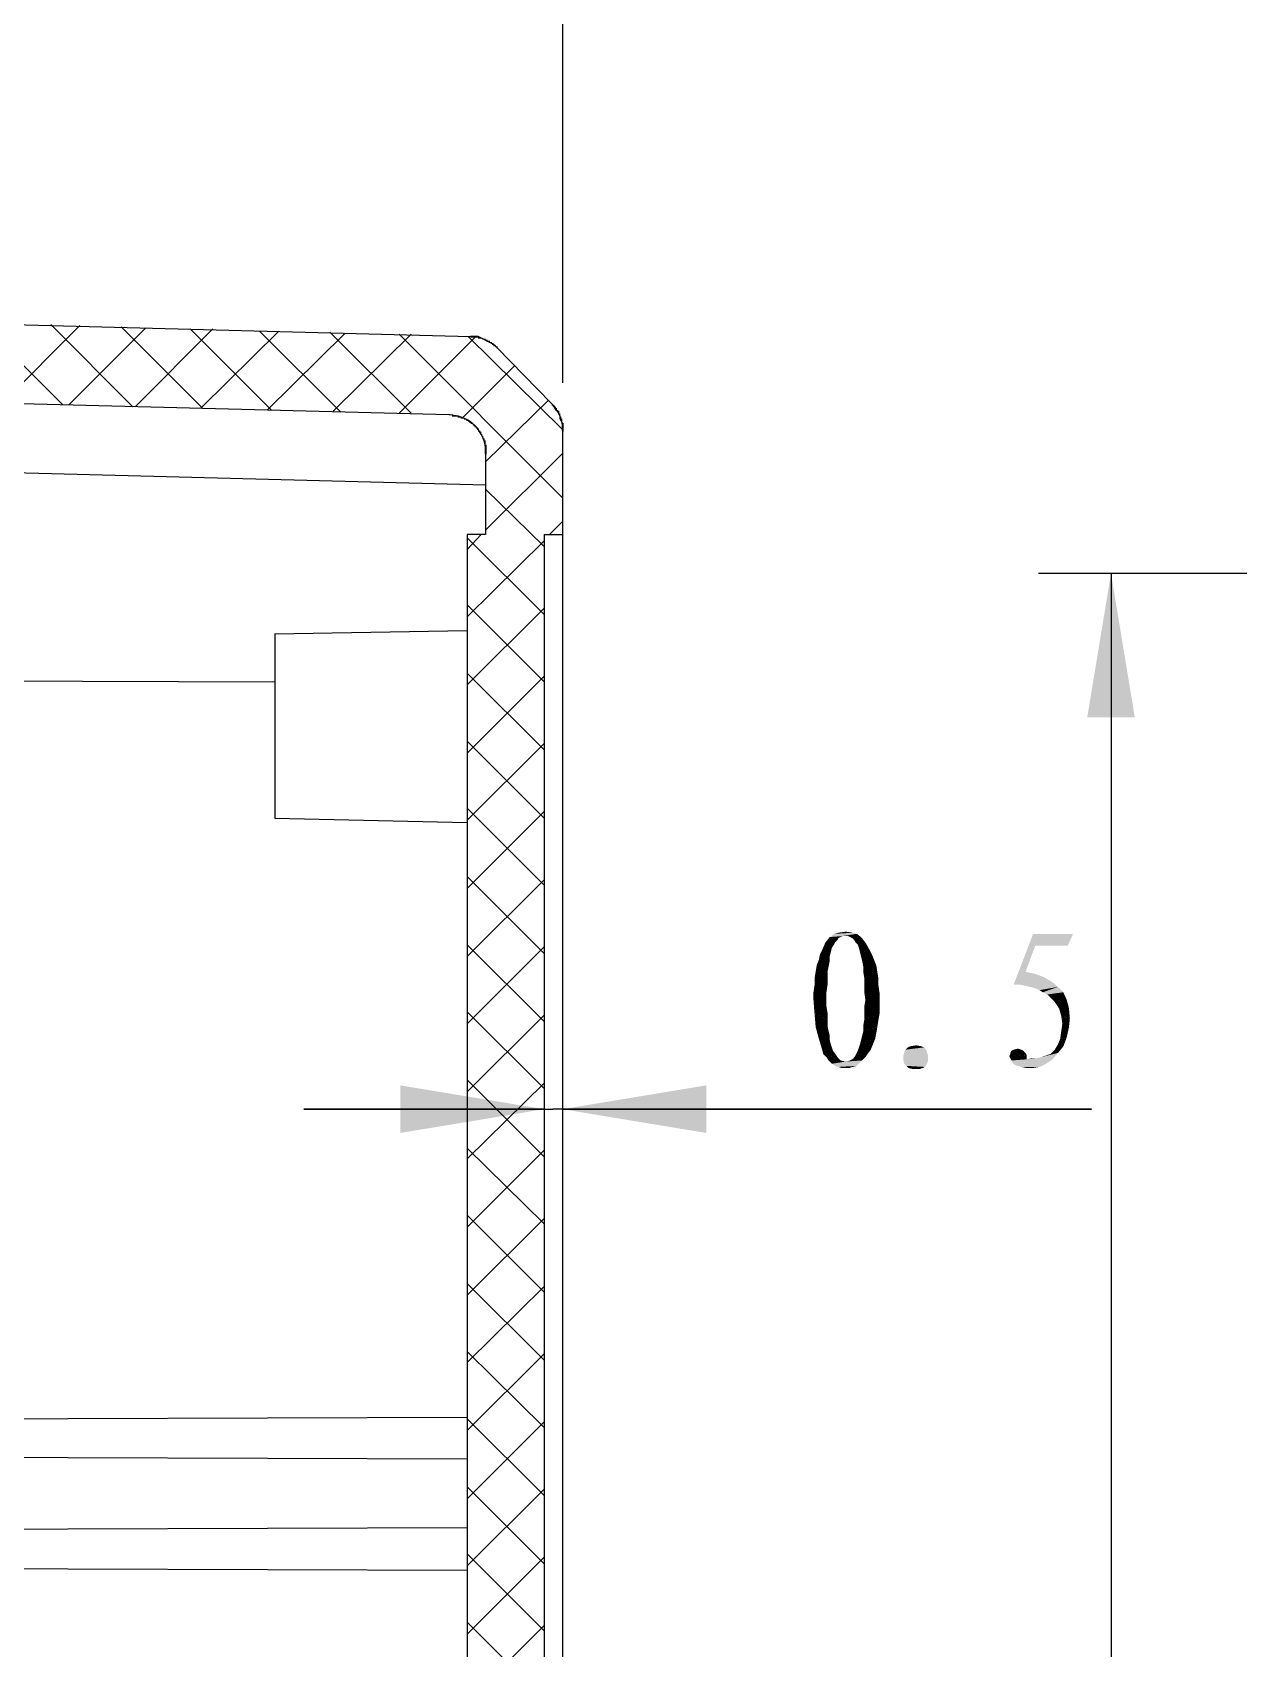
# Model space of a CAD drawing. Header units: millimetres. Extents: x 25 to 550, y -188 to 205.
# Drawn here: x 388.5 to 419.96, y 96.29 to 138.43 of the extents above; entities that cross this region are included whole.
import ezdxf

# ---------------------------------------------------------------- set-up
doc = ezdxf.new("R2010")
doc.units = ezdxf.units.MM
doc.layers.add('PDF_图层 1', color=7, linetype='Continuous', true_color=0x231f20)

msp = doc.modelspace()

# ---------------------------------------------------------------- linework, layer by layer
at = {"layer": 'PDF_图层 1', "color": 7, "lineweight": -3}
for points in [[(402.322, 155.866), (402.322, 129.286)], [(402.322, 143.959), (402.322, 129.286)], [(368.745, 131.318), (399.924, 130.5)], [(368.745, 131.318), (399.924, 130.5)], [(387.17, 130.838), (389.286, 128.722)], [(389.738, 130.782), (387.734, 128.779)], [(388.976, 130.81), (391.12, 128.666)], [(391.459, 130.725), (389.455, 128.722)], [(390.81, 130.754), (392.926, 128.637)], [(393.208, 130.697), (391.177, 128.666)], [(392.616, 130.697), (394.732, 128.581)], [(394.929, 130.641), (392.898, 128.637)], [(394.421, 130.641), (396.538, 128.525)], [(396.651, 130.584), (394.619, 128.581)], [(396.255, 130.612), (398.372, 128.496)], [(398.372, 130.556), (396.34, 128.553)], [(398.061, 130.556), (402.322, 126.296)], [(400.065, 130.5), (398.061, 128.496)], [(399.867, 130.5), (402.322, 128.073)], [(400.601, 130.218), (400.573, 130.246), (400.516, 130.302), (400.121, 130.5), (399.924, 130.5)], [(400.601, 130.218), (402.04, 128.75)], [(400.601, 130.218), (402.04, 128.75)], [(401.081, 129.738), (399.726, 128.383)], [(366.233, 129.315), (399.359, 128.468)], [(366.233, 129.315), (399.359, 128.468)], [(401.955, 128.835), (400.318, 127.227)], [(402.322, 128.045), (402.322, 128.242), (402.266, 128.355), (402.266, 128.412), (402.209, 128.524), (402.153, 128.581), (402.096, 128.694), (402.04, 128.75)], [(399.472, 128.44), (399.359, 128.468)], [(402.322, 128.045), (402.322, 125.336)], [(402.322, 128.045), (402.322, -7.365)], [(373.344, 127.339), (400.319, 126.634)], [(400.319, 127.452), (400.319, 127.593)], [(400.319, 127.452), (400.319, 125.336)], [(402.322, 127.452), (400.319, 125.449)], [(400.319, 127.452), (400.319, 125.336)], [(400.319, 126.521), (401.842, 125.026)], [(402.322, 125.675), (401.984, 125.336)], [(399.838, 125.251), (401.842, 123.248)], [(399.839, 125.336), (399.839, 63.938)], [(400.319, 125.336), (399.839, 125.336)], [(400.206, 125.336), (399.839, 124.941)], [(399.839, 125.336), (399.839, 63.938)], [(400.319, 125.336), (399.839, 125.336)], [(401.842, 125.167), (399.839, 123.192)], [(401.842, 125.336), (402.322, 125.336)], [(401.842, 125.336), (401.842, -4.656), (402.322, -4.656)], [(401.842, 125.336), (401.842, -4.656)], [(401.842, 125.336), (402.322, 125.336)], [(434.573, 124.32), (414.737, 124.32)], [(416.628, 124.32), (416.628, 60.354), (416.628, -3.641)], [(401.842, 124.066), (401.842, 108.491)], [(401.842, 124.066), (401.842, 74.716)], [(399.838, 123.502), (401.842, 121.499)], [(401.842, 123.417), (399.839, 121.414)], [(399.839, 122.825), (394.816, 122.74)], [(394.817, 122.74), (394.817, 117.943)], [(402.322, 122.091), (402.322, 108.491)], [(369.76, 121.583), (394.816, 121.499)], [(399.838, 121.724), (401.842, 119.721)], [(401.842, 121.64), (399.839, 119.637)], [(399.838, 119.947), (401.842, 117.943)], [(401.842, 119.89), (399.839, 117.887)], [(399.838, 118.197), (401.842, 116.194)], [(401.842, 118.113), (399.839, 116.109)], [(394.817, 117.943), (399.839, 117.831)], [(399.838, 116.42), (401.842, 114.416)], [(401.842, 116.335), (399.839, 114.332)], [(399.838, 114.642), (401.842, 112.639)], [(401.842, 114.586), (399.839, 112.582)], [(399.838, 112.893), (401.842, 110.889)], [(401.842, 112.808), (399.839, 110.805)], [(399.838, 111.115), (401.842, 109.112)], [(401.842, 111.031), (399.839, 109.055)], [(401.842, 110.353), (395.578, 110.353), (402.068, 110.353)], [(402.322, 110.353), (416.12, 110.353), (402.068, 110.353)], [(399.838, 109.338), (401.842, 107.362)], [(401.842, 109.281), (399.839, 107.278)], [(399.838, 107.588), (401.842, 105.585)], [(401.842, 107.504), (399.839, 105.5)], [(399.838, 105.81), (401.842, 103.807)], [(401.842, 105.726), (399.839, 103.751)], [(399.838, 104.033), (401.842, 102.058)], [(401.842, 103.976), (399.839, 101.973)], [(399.839, 102.312), (373.795, 102.227)], [(399.838, 102.283), (401.842, 100.28)], [(401.842, 102.199), (399.839, 100.195)], [(373.795, 101.324), (399.839, 101.239)], [(399.838, 100.506), (401.842, 98.502)], [(401.842, 100.449), (399.839, 98.446)], [(399.839, 99.434), (373.795, 99.349)], [(399.838, 98.756), (401.842, 96.753)], [(401.842, 98.672), (399.839, 96.668)], [(373.795, 98.418), (399.839, 98.333)], [(399.838, 96.979), (401.842, 94.975)], [(401.842, 96.894), (399.839, 94.891)]]:
    msp.add_lwpolyline(points, dxfattribs=at)
msp.add_open_spline([(400.319, 127.593), (400.279, 128.022), (399.904, 128.405), (399.472, 128.44)], degree=3, dxfattribs=at)
at = {"layer": 'PDF_图层 1', "color": 7, "lineweight": -3, "transparency": 33554559}
for points in [[(399.924, 130.5), (399.924, 130.471), (399.951, 130.5), (399.951, 130.471)], [(399.924, 130.5), (399.924, 130.471), (399.951, 130.5), (399.951, 130.471)], [(399.924, 130.5), (399.924, 130.471), (399.98, 130.5), (399.98, 130.471)], [(399.952, 130.5), (399.952, 130.471), (399.98, 130.5), (399.98, 130.471)], [(399.952, 130.5), (399.952, 130.471), (399.98, 130.5), (399.98, 130.471)], [(399.952, 130.5), (399.952, 130.471), (399.98, 130.5), (399.98, 130.471)], [(399.952, 130.5), (399.952, 130.471), (400.009, 130.5), (400.009, 130.471)], [(399.98, 130.5), (399.98, 130.471), (400.008, 130.5), (400.008, 130.471)], [(399.98, 130.5), (399.98, 130.471), (400.008, 130.5), (400.008, 130.471)], [(399.98, 130.5), (399.98, 130.471), (400.008, 130.5), (400.008, 130.471)], [(399.98, 130.5), (399.98, 130.471), (400.036, 130.5), (400.036, 130.471)], [(400.008, 130.5), (400.008, 130.471), (400.036, 130.5), (400.036, 130.471)], [(400.008, 130.5), (400.008, 130.471), (400.036, 130.5), (400.036, 130.471)], [(400.008, 130.5), (400.008, 130.471), (400.065, 130.5), (400.065, 130.471)], [(400.036, 130.5), (400.036, 130.471), (400.065, 130.5), (400.065, 130.471)], [(400.036, 130.5), (400.036, 130.471), (400.065, 130.5), (400.065, 130.471)], [(400.036, 130.5), (400.036, 130.471), (400.065, 130.5), (400.065, 130.471)], [(400.036, 130.5), (400.036, 130.471), (400.093, 130.5), (400.093, 130.471)], [(400.065, 130.5), (400.065, 130.471), (400.093, 130.5), (400.093, 130.471)], [(400.065, 130.5), (400.065, 130.471), (400.093, 130.5), (400.093, 130.471)], [(400.065, 130.5), (400.065, 130.471), (400.093, 130.5), (400.093, 130.471)], [(400.065, 130.5), (400.065, 130.471), (400.121, 130.5), (400.121, 130.471)], [(400.093, 130.5), (400.093, 130.471), (400.121, 130.5), (400.121, 130.471)], [(400.093, 130.5), (400.093, 130.471), (400.121, 130.5), (400.121, 130.471)], [(400.093, 130.5), (400.093, 130.471), (400.121, 130.5), (400.121, 130.471)], [(400.093, 130.5), (400.093, 130.471), (400.149, 130.5), (400.149, 130.471)], [(400.121, 130.5), (400.121, 130.443), (400.149, 130.5), (400.149, 130.443)], [(400.121, 130.471), (400.121, 130.444), (400.178, 130.471), (400.178, 130.444)], [(400.149, 130.471), (400.149, 130.444), (400.178, 130.471), (400.178, 130.444)], [(400.149, 130.471), (400.149, 130.444), (400.178, 130.471), (400.178, 130.444)], [(400.149, 130.471), (400.149, 130.444), (400.178, 130.471), (400.178, 130.444)], [(400.149, 130.471), (400.149, 130.444), (400.206, 130.471), (400.206, 130.444)], [(400.178, 130.471), (400.178, 130.444), (400.205, 130.471), (400.205, 130.444)], [(400.178, 130.471), (400.178, 130.444), (400.205, 130.471), (400.205, 130.444)], [(400.178, 130.471), (400.178, 130.444), (400.205, 130.471), (400.205, 130.444)], [(400.178, 130.471), (400.178, 130.444), (400.234, 130.471), (400.234, 130.444)], [(400.206, 130.471), (400.206, 130.444), (400.234, 130.471), (400.234, 130.444)], [(400.206, 130.471), (400.206, 130.444), (400.234, 130.471), (400.234, 130.444)], [(400.206, 130.471), (400.206, 130.444), (400.234, 130.471), (400.234, 130.444)], [(400.206, 130.471), (400.206, 130.444), (400.234, 130.471), (400.234, 130.444)], [(400.234, 130.443), (400.234, 130.415), (400.262, 130.443), (400.262, 130.415)], [(400.234, 130.443), (400.234, 130.415), (400.262, 130.443), (400.262, 130.415)], [(400.234, 130.443), (400.234, 130.415), (400.262, 130.443), (400.262, 130.415)], [(400.234, 130.443), (400.234, 130.415), (400.262, 130.443), (400.262, 130.415)], [(400.234, 130.443), (400.234, 130.415), (400.29, 130.443), (400.29, 130.415)], [(400.262, 130.443), (400.262, 130.415), (400.29, 130.443), (400.29, 130.415)], [(400.262, 130.443), (400.262, 130.415), (400.29, 130.443), (400.29, 130.415)], [(400.262, 130.443), (400.262, 130.415), (400.29, 130.443), (400.29, 130.415)], [(400.262, 130.443), (400.262, 130.415), (400.319, 130.443), (400.319, 130.415)], [(400.29, 130.443), (400.29, 130.415), (400.319, 130.443), (400.319, 130.415)], [(400.29, 130.443), (400.29, 130.386), (400.319, 130.443), (400.319, 130.386)], [(400.29, 130.415), (400.29, 130.387), (400.347, 130.415), (400.347, 130.387)], [(400.319, 130.415), (400.319, 130.387), (400.347, 130.415), (400.347, 130.387)], [(400.319, 130.415), (400.319, 130.387), (400.347, 130.415), (400.347, 130.387)], [(400.319, 130.415), (400.319, 130.387), (400.347, 130.415), (400.347, 130.387)], [(400.319, 130.415), (400.319, 130.387), (400.375, 130.415), (400.375, 130.387)], [(400.347, 130.415), (400.347, 130.387), (400.375, 130.415), (400.375, 130.387)], [(400.347, 130.415), (400.347, 130.387), (400.375, 130.415), (400.375, 130.387)], [(400.347, 130.415), (400.347, 130.358), (400.375, 130.415), (400.375, 130.358)], [(400.375, 130.387), (400.375, 130.359), (400.403, 130.387), (400.403, 130.359)], [(400.375, 130.387), (400.375, 130.359), (400.403, 130.387), (400.403, 130.359)], [(400.375, 130.387), (400.375, 130.359), (400.403, 130.387), (400.403, 130.359)], [(400.375, 130.387), (400.375, 130.359), (400.403, 130.387), (400.403, 130.359)], [(400.375, 130.387), (400.375, 130.359), (400.432, 130.387), (400.432, 130.359)], [(400.403, 130.387), (400.403, 130.359), (400.432, 130.387), (400.432, 130.359)], [(400.403, 130.387), (400.403, 130.33), (400.432, 130.387), (400.432, 130.33)], [(400.403, 130.358), (400.403, 130.33), (400.432, 130.358), (400.432, 130.33)], [(400.403, 130.358), (400.403, 130.33), (400.46, 130.358), (400.46, 130.33)], [(400.432, 130.358), (400.432, 130.33), (400.46, 130.358), (400.46, 130.33)], [(400.432, 130.358), (400.432, 130.33), (400.46, 130.358), (400.46, 130.33)], [(400.432, 130.358), (400.432, 130.33), (400.46, 130.358), (400.46, 130.33)], [(400.432, 130.358), (400.432, 130.33), (400.488, 130.358), (400.488, 130.33)], [(400.46, 130.33), (400.46, 130.302), (400.488, 130.33), (400.488, 130.302)], [(400.46, 130.33), (400.46, 130.302), (400.488, 130.33), (400.488, 130.302)], [(400.46, 130.33), (400.46, 130.302), (400.488, 130.33), (400.488, 130.302)], [(400.46, 130.33), (400.46, 130.302), (400.488, 130.33), (400.488, 130.302)], [(400.46, 130.33), (400.46, 130.302), (400.516, 130.33), (400.516, 130.302)], [(400.488, 130.33), (400.488, 130.302), (400.516, 130.33), (400.516, 130.302)], [(400.488, 130.33), (400.488, 130.274), (400.516, 130.33), (400.516, 130.274)], [(400.488, 130.302), (400.488, 130.274), (400.516, 130.302), (400.516, 130.274)], [(400.488, 130.302), (400.488, 130.274), (400.544, 130.302), (400.544, 130.274)], [(400.516, 130.302), (400.516, 130.274), (400.544, 130.302), (400.544, 130.274)], [(400.516, 130.302), (400.516, 130.274), (400.544, 130.302), (400.544, 130.274)], [(400.516, 130.302), (400.516, 130.274), (400.544, 130.302), (400.544, 130.274)], [(400.516, 130.302), (400.516, 130.246), (400.544, 130.302), (400.544, 130.246)], [(400.544, 130.274), (400.544, 130.246), (400.573, 130.274), (400.573, 130.246)], [(400.544, 130.274), (400.544, 130.246), (400.573, 130.274), (400.573, 130.246)], [(400.544, 130.274), (400.544, 130.246), (400.573, 130.274), (400.573, 130.246)], [(400.544, 130.274), (400.544, 130.246), (400.573, 130.274), (400.573, 130.246)], [(400.544, 130.274), (400.544, 130.246), (400.573, 130.274), (400.573, 130.246)], [(400.544, 130.274), (400.544, 130.246), (400.573, 130.274), (400.573, 130.246)], [(400.573, 130.246), (400.573, 130.218), (400.601, 130.246), (400.601, 130.218)], [(400.573, 130.246), (400.573, 130.218), (400.601, 130.246), (400.601, 130.218)], [(400.573, 130.246), (400.573, 130.218), (400.601, 130.246), (400.601, 130.218)], [(400.573, 130.246), (400.573, 130.218), (400.601, 130.246), (400.601, 130.218)], [(400.573, 130.246), (400.573, 130.218), (400.601, 130.246), (400.601, 130.218)], [(400.573, 130.246), (400.573, 130.218), (400.629, 130.246), (400.629, 130.218)], [(400.601, 130.218), (400.601, 130.19), (400.629, 130.218), (400.629, 130.19)], [(400.601, 130.218), (400.601, 130.19), (400.629, 130.218), (400.629, 130.19)], [(400.601, 130.218), (400.601, 130.19), (400.629, 130.218), (400.629, 130.19)], [(400.601, 130.218), (400.601, 130.19), (400.629, 130.218), (400.629, 130.19)], [(400.601, 130.218), (400.601, 130.19), (400.629, 130.218), (400.629, 130.19)], [(402.04, 128.722), (402.04, 128.694), (402.096, 128.722), (402.096, 128.694)], [(402.04, 128.722), (402.04, 128.694), (402.068, 128.722), (402.068, 128.694)], [(402.068, 128.722), (402.068, 128.666), (402.096, 128.722), (402.096, 128.666)], [(402.068, 128.722), (402.068, 128.694), (402.096, 128.722), (402.096, 128.694)], [(402.068, 128.722), (402.068, 128.694), (402.096, 128.722), (402.096, 128.694)], [(402.068, 128.722), (402.068, 128.694), (402.096, 128.722), (402.096, 128.694)], [(402.068, 128.694), (402.068, 128.666), (402.125, 128.694), (402.125, 128.666)], [(402.096, 128.694), (402.096, 128.637), (402.125, 128.694), (402.125, 128.637)], [(402.096, 128.694), (402.096, 128.666), (402.125, 128.694), (402.125, 128.666)], [(402.096, 128.694), (402.096, 128.666), (402.125, 128.694), (402.125, 128.666)], [(402.096, 128.666), (402.096, 128.637), (402.153, 128.666), (402.153, 128.637)], [(402.096, 128.666), (402.096, 128.637), (402.125, 128.666), (402.125, 128.637)], [(402.125, 128.666), (402.125, 128.609), (402.152, 128.666), (402.152, 128.609)], [(402.125, 128.666), (402.125, 128.637), (402.152, 128.666), (402.152, 128.637)], [(402.125, 128.637), (402.125, 128.609), (402.152, 128.637), (402.152, 128.609)], [(402.125, 128.637), (402.125, 128.609), (402.152, 128.637), (402.152, 128.609)], [(402.125, 128.637), (402.125, 128.609), (402.152, 128.637), (402.152, 128.609)], [(402.125, 128.637), (402.125, 128.609), (402.152, 128.637), (402.152, 128.609)], [(402.153, 128.637), (402.153, 128.581), (402.181, 128.637), (402.181, 128.581)], [(402.153, 128.609), (402.153, 128.581), (402.181, 128.609), (402.181, 128.581)], [(402.153, 128.609), (402.153, 128.581), (402.181, 128.609), (402.181, 128.581)], [(402.153, 128.609), (402.153, 128.581), (402.181, 128.609), (402.181, 128.581)], [(402.153, 128.609), (402.153, 128.581), (402.181, 128.609), (402.181, 128.581)], [(402.153, 128.609), (402.153, 128.581), (402.181, 128.609), (402.181, 128.581)], [(402.153, 128.581), (402.153, 128.553), (402.21, 128.581), (402.21, 128.553)], [(402.181, 128.581), (402.181, 128.524), (402.209, 128.581), (402.209, 128.524)], [(402.181, 128.581), (402.181, 128.553), (402.209, 128.581), (402.209, 128.553)], [(402.181, 128.581), (402.181, 128.553), (402.209, 128.581), (402.209, 128.553)], [(402.181, 128.553), (402.181, 128.525), (402.209, 128.553), (402.209, 128.525)], [(402.181, 128.553), (402.181, 128.525), (402.209, 128.553), (402.209, 128.525)], [(402.181, 128.553), (402.181, 128.525), (402.209, 128.553), (402.209, 128.525)], [(402.181, 128.553), (402.181, 128.525), (402.209, 128.553), (402.209, 128.525)], [(402.209, 128.553), (402.209, 128.496), (402.237, 128.553), (402.237, 128.496)], [(399.359, 128.468), (399.359, 128.44), (399.416, 128.468), (399.416, 128.44)], [(399.359, 128.468), (399.359, 128.44), (399.388, 128.468), (399.388, 128.44)], [(399.359, 128.468), (399.359, 128.44), (399.388, 128.468), (399.388, 128.44)], [(399.388, 128.468), (399.388, 128.44), (399.444, 128.468), (399.444, 128.44)], [(399.388, 128.468), (399.388, 128.44), (399.416, 128.468), (399.416, 128.44)], [(399.388, 128.468), (399.388, 128.44), (399.416, 128.468), (399.416, 128.44)], [(399.388, 128.468), (399.388, 128.44), (399.416, 128.468), (399.416, 128.44)], [(399.416, 128.468), (399.416, 128.44), (399.472, 128.468), (399.472, 128.44)], [(399.416, 128.468), (399.416, 128.44), (399.443, 128.468), (399.443, 128.44)], [(399.416, 128.468), (399.416, 128.44), (399.443, 128.468), (399.443, 128.44)], [(399.416, 128.468), (399.416, 128.44), (399.443, 128.468), (399.443, 128.44)], [(399.444, 128.468), (399.444, 128.412), (399.472, 128.468), (399.472, 128.412)], [(399.444, 128.468), (399.444, 128.44), (399.472, 128.468), (399.472, 128.44)], [(399.444, 128.44), (399.444, 128.412), (399.501, 128.44), (399.501, 128.412)], [(399.472, 128.44), (399.472, 128.412), (399.529, 128.44), (399.529, 128.412)], [(399.472, 128.44), (399.472, 128.412), (399.5, 128.44), (399.5, 128.412)], [(399.472, 128.44), (399.472, 128.412), (399.5, 128.44), (399.5, 128.412)], [(399.472, 128.44), (399.472, 128.412), (399.5, 128.44), (399.5, 128.412)], [(399.5, 128.44), (399.5, 128.412), (399.557, 128.44), (399.557, 128.412)], [(399.5, 128.44), (399.5, 128.412), (399.528, 128.44), (399.528, 128.412)], [(399.5, 128.44), (399.5, 128.412), (399.528, 128.44), (399.528, 128.412)], [(399.5, 128.44), (399.5, 128.412), (399.528, 128.44), (399.528, 128.412)], [(399.529, 128.44), (399.529, 128.412), (399.585, 128.44), (399.585, 128.412)], [(399.529, 128.44), (399.529, 128.412), (399.557, 128.44), (399.557, 128.412)], [(399.529, 128.44), (399.529, 128.412), (399.557, 128.44), (399.557, 128.412)], [(399.529, 128.44), (399.529, 128.412), (399.557, 128.44), (399.557, 128.412)], [(399.557, 128.44), (399.557, 128.412), (399.613, 128.44), (399.613, 128.412)], [(399.557, 128.44), (399.557, 128.412), (399.585, 128.44), (399.585, 128.412)], [(399.557, 128.44), (399.557, 128.412), (399.585, 128.44), (399.585, 128.412)], [(399.557, 128.44), (399.557, 128.412), (399.585, 128.44), (399.585, 128.412)], [(399.585, 128.44), (399.585, 128.412), (399.613, 128.44), (399.613, 128.412)], [(399.585, 128.44), (399.585, 128.412), (399.613, 128.44), (399.613, 128.412)], [(399.585, 128.44), (399.585, 128.412), (399.613, 128.44), (399.613, 128.412)], [(399.585, 128.412), (399.585, 128.383), (399.641, 128.412), (399.641, 128.383)], [(399.613, 128.412), (399.613, 128.383), (399.67, 128.412), (399.67, 128.383)], [(399.613, 128.412), (399.613, 128.383), (399.641, 128.412), (399.641, 128.383)], [(399.613, 128.412), (399.613, 128.383), (399.641, 128.412), (399.641, 128.383)], [(399.613, 128.412), (399.613, 128.383), (399.641, 128.412), (399.641, 128.383)], [(399.641, 128.412), (399.641, 128.383), (399.698, 128.412), (399.698, 128.383)], [(399.641, 128.412), (399.641, 128.383), (399.67, 128.412), (399.67, 128.383)], [(399.641, 128.412), (399.641, 128.383), (399.67, 128.412), (399.67, 128.383)], [(399.641, 128.412), (399.641, 128.383), (399.67, 128.412), (399.67, 128.383)], [(399.67, 128.412), (399.67, 128.383), (399.697, 128.412), (399.697, 128.383)], [(399.67, 128.412), (399.67, 128.383), (399.697, 128.412), (399.697, 128.383)], [(399.67, 128.412), (399.67, 128.383), (399.697, 128.412), (399.697, 128.383)], [(399.67, 128.383), (399.67, 128.355), (399.726, 128.383), (399.726, 128.355)], [(399.698, 128.383), (399.698, 128.355), (399.755, 128.383), (399.755, 128.355)], [(399.698, 128.383), (399.698, 128.355), (399.726, 128.383), (399.726, 128.355)], [(399.698, 128.383), (399.698, 128.355), (399.726, 128.383), (399.726, 128.355)], [(399.698, 128.383), (399.698, 128.355), (399.726, 128.383), (399.726, 128.355)], [(399.726, 128.383), (399.726, 128.355), (399.754, 128.383), (399.754, 128.355)], [(399.726, 128.383), (399.726, 128.355), (399.754, 128.383), (399.754, 128.355)], [(399.726, 128.383), (399.726, 128.355), (399.754, 128.383), (399.754, 128.355)], [(399.726, 128.383), (399.726, 128.355), (399.754, 128.383), (399.754, 128.355)], [(399.754, 128.383), (399.754, 128.327), (399.783, 128.383), (399.783, 128.327)], [(399.754, 128.355), (399.754, 128.328), (399.811, 128.355), (399.811, 128.328)], [(399.754, 128.355), (399.754, 128.328), (399.783, 128.355), (399.783, 128.328)], [(399.754, 128.355), (399.754, 128.328), (399.783, 128.355), (399.783, 128.328)], [(399.783, 128.355), (399.783, 128.328), (399.811, 128.355), (399.811, 128.328)], [(399.783, 128.355), (399.783, 128.328), (399.811, 128.355), (399.811, 128.328)], [(399.783, 128.355), (399.783, 128.328), (399.811, 128.355), (399.811, 128.328)], [(399.783, 128.355), (399.783, 128.328), (399.811, 128.355), (399.811, 128.328)], [(399.811, 128.355), (399.811, 128.299), (399.839, 128.355), (399.839, 128.299)], [(399.811, 128.327), (399.811, 128.299), (399.867, 128.327), (399.867, 128.299)], [(399.811, 128.327), (399.811, 128.299), (399.839, 128.327), (399.839, 128.299)], [(399.811, 128.327), (399.811, 128.299), (399.839, 128.327), (399.839, 128.299)], [(399.839, 128.327), (399.839, 128.299), (399.867, 128.327), (399.867, 128.299)], [(399.839, 128.327), (399.839, 128.299), (399.867, 128.327), (399.867, 128.299)], [(399.839, 128.327), (399.839, 128.299), (399.867, 128.327), (399.867, 128.299)], [(399.839, 128.327), (399.839, 128.299), (399.867, 128.327), (399.867, 128.299)], [(399.867, 128.299), (399.867, 128.271), (399.924, 128.299), (399.924, 128.271)], [(399.867, 128.299), (399.867, 128.271), (399.895, 128.299), (399.895, 128.271)], [(399.867, 128.299), (399.867, 128.271), (399.895, 128.299), (399.895, 128.271)], [(399.867, 128.299), (399.867, 128.271), (399.895, 128.299), (399.895, 128.271)], [(399.867, 128.299), (399.867, 128.271), (399.895, 128.299), (399.895, 128.271)], [(399.867, 128.299), (399.867, 128.271), (399.895, 128.299), (399.895, 128.271)], [(399.895, 128.299), (399.895, 128.242), (399.924, 128.299), (399.924, 128.242)], [(399.895, 128.299), (399.895, 128.271), (399.924, 128.299), (399.924, 128.271)], [(399.895, 128.271), (399.895, 128.242), (399.952, 128.271), (399.952, 128.242)], [(399.924, 128.271), (399.924, 128.242), (399.951, 128.271), (399.951, 128.242)], [(399.924, 128.271), (399.924, 128.242), (399.951, 128.271), (399.951, 128.242)], [(399.924, 128.271), (399.924, 128.242), (399.951, 128.271), (399.951, 128.242)], [(399.924, 128.271), (399.924, 128.242), (399.951, 128.271), (399.951, 128.242)], [(399.924, 128.242), (399.924, 128.214), (399.98, 128.242), (399.98, 128.214)], [(399.952, 128.242), (399.952, 128.214), (399.98, 128.242), (399.98, 128.214)], [(399.952, 128.242), (399.952, 128.214), (399.98, 128.242), (399.98, 128.214)], [(399.952, 128.242), (399.952, 128.214), (399.98, 128.242), (399.98, 128.214)], [(399.952, 128.242), (399.952, 128.214), (399.98, 128.242), (399.98, 128.214)], [(399.952, 128.242), (399.952, 128.214), (399.98, 128.242), (399.98, 128.214)], [(399.98, 128.214), (399.98, 128.186), (400.036, 128.214), (400.036, 128.186)], [(399.98, 128.214), (399.98, 128.186), (400.008, 128.214), (400.008, 128.186)], [(399.98, 128.214), (399.98, 128.186), (400.008, 128.214), (400.008, 128.186)], [(399.98, 128.214), (399.98, 128.186), (400.008, 128.214), (400.008, 128.186)], [(399.98, 128.214), (399.98, 128.186), (400.008, 128.214), (400.008, 128.186)], [(400.008, 128.214), (400.008, 128.158), (400.036, 128.214), (400.036, 128.158)], [(400.008, 128.186), (400.008, 128.158), (400.065, 128.186), (400.065, 128.158)], [(400.008, 128.186), (400.008, 128.158), (400.036, 128.186), (400.036, 128.158)], [(400.008, 128.186), (400.008, 128.158), (400.036, 128.186), (400.036, 128.158)], [(400.036, 128.186), (400.036, 128.13), (400.065, 128.186), (400.065, 128.13)], [(400.036, 128.186), (400.036, 128.158), (400.065, 128.186), (400.065, 128.158)], [(400.036, 128.158), (400.036, 128.13), (400.093, 128.158), (400.093, 128.13)], [(400.036, 128.158), (400.036, 128.13), (400.065, 128.158), (400.065, 128.13)], [(400.036, 128.158), (400.036, 128.13), (400.065, 128.158), (400.065, 128.13)], [(400.065, 128.158), (400.065, 128.101), (400.093, 128.158), (400.093, 128.101)], [(400.065, 128.13), (400.065, 128.101), (400.121, 128.13), (400.121, 128.101)], [(400.065, 128.13), (400.065, 128.101), (400.093, 128.13), (400.093, 128.101)], [(400.065, 128.13), (400.065, 128.101), (400.093, 128.13), (400.093, 128.101)], [(400.093, 128.13), (400.093, 128.073), (400.121, 128.13), (400.121, 128.073)], [(402.209, 128.525), (402.209, 128.468), (402.237, 128.525), (402.237, 128.468)], [(402.209, 128.525), (402.209, 128.496), (402.237, 128.525), (402.237, 128.496)], [(402.209, 128.525), (402.209, 128.496), (402.237, 128.525), (402.237, 128.496)], [(402.209, 128.525), (402.209, 128.496), (402.237, 128.525), (402.237, 128.496)], [(402.209, 128.496), (402.209, 128.468), (402.237, 128.496), (402.237, 128.468)], [(402.209, 128.496), (402.209, 128.468), (402.237, 128.496), (402.237, 128.468)], [(402.209, 128.496), (402.209, 128.468), (402.237, 128.496), (402.237, 128.468)], [(402.237, 128.496), (402.237, 128.44), (402.266, 128.496), (402.266, 128.44)], [(402.237, 128.468), (402.237, 128.412), (402.266, 128.468), (402.266, 128.412)], [(402.237, 128.468), (402.237, 128.44), (402.266, 128.468), (402.266, 128.44)], [(402.237, 128.468), (402.237, 128.44), (402.266, 128.468), (402.266, 128.44)], [(402.237, 128.468), (402.237, 128.44), (402.266, 128.468), (402.266, 128.44)], [(402.237, 128.44), (402.237, 128.412), (402.266, 128.44), (402.266, 128.412)], [(402.237, 128.44), (402.237, 128.412), (402.266, 128.44), (402.266, 128.412)], [(402.237, 128.44), (402.237, 128.412), (402.266, 128.44), (402.266, 128.412)], [(402.237, 128.44), (402.237, 128.412), (402.266, 128.44), (402.266, 128.412)], [(402.266, 128.412), (402.266, 128.355), (402.294, 128.412), (402.294, 128.355)], [(402.266, 128.412), (402.266, 128.383), (402.294, 128.412), (402.294, 128.383)], [(402.266, 128.412), (402.266, 128.383), (402.294, 128.412), (402.294, 128.383)], [(402.266, 128.412), (402.266, 128.383), (402.294, 128.412), (402.294, 128.383)], [(402.266, 128.412), (402.266, 128.383), (402.294, 128.412), (402.294, 128.383)], [(402.266, 128.383), (402.266, 128.327), (402.294, 128.383), (402.294, 128.327)], [(402.266, 128.383), (402.266, 128.355), (402.294, 128.383), (402.294, 128.355)], [(402.266, 128.383), (402.266, 128.355), (402.294, 128.383), (402.294, 128.355)], [(402.266, 128.383), (402.266, 128.355), (402.294, 128.383), (402.294, 128.355)], [(402.266, 128.355), (402.266, 128.328), (402.322, 128.355), (402.322, 128.328)], [(402.266, 128.355), (402.266, 128.328), (402.294, 128.355), (402.294, 128.328)], [(402.294, 128.355), (402.294, 128.299), (402.322, 128.355), (402.322, 128.299)], [(402.294, 128.327), (402.294, 128.27), (402.322, 128.327), (402.322, 128.27)], [(402.294, 128.327), (402.294, 128.299), (402.322, 128.327), (402.322, 128.299)], [(402.294, 128.327), (402.294, 128.299), (402.322, 128.327), (402.322, 128.299)], [(402.294, 128.327), (402.294, 128.299), (402.322, 128.327), (402.322, 128.299)], [(402.294, 128.299), (402.294, 128.242), (402.322, 128.299), (402.322, 128.242)], [(402.294, 128.299), (402.294, 128.271), (402.322, 128.299), (402.322, 128.271)], [(402.294, 128.299), (402.294, 128.271), (402.322, 128.299), (402.322, 128.271)], [(402.294, 128.299), (402.294, 128.271), (402.322, 128.299), (402.322, 128.271)], [(402.294, 128.271), (402.294, 128.214), (402.322, 128.271), (402.322, 128.214)], [(402.294, 128.271), (402.294, 128.242), (402.322, 128.271), (402.322, 128.242)], [(402.294, 128.271), (402.294, 128.242), (402.322, 128.271), (402.322, 128.242)], [(402.294, 128.242), (402.294, 128.214), (402.35, 128.242), (402.35, 128.214)], [(402.294, 128.242), (402.294, 128.214), (402.322, 128.242), (402.322, 128.214)], [(402.322, 128.242), (402.322, 128.185), (402.35, 128.242), (402.35, 128.185)], [(402.322, 128.214), (402.322, 128.158), (402.35, 128.214), (402.35, 128.158)], [(402.322, 128.214), (402.322, 128.186), (402.35, 128.214), (402.35, 128.186)], [(402.322, 128.214), (402.322, 128.186), (402.35, 128.214), (402.35, 128.186)], [(402.322, 128.214), (402.322, 128.186), (402.35, 128.214), (402.35, 128.186)], [(402.322, 128.186), (402.322, 128.13), (402.35, 128.186), (402.35, 128.13)], [(402.322, 128.186), (402.322, 128.158), (402.35, 128.186), (402.35, 128.158)], [(402.322, 128.186), (402.322, 128.158), (402.35, 128.186), (402.35, 128.158)], [(402.322, 128.186), (402.322, 128.158), (402.35, 128.186), (402.35, 128.158)], [(402.322, 128.158), (402.322, 128.101), (402.35, 128.158), (402.35, 128.101)], [(402.322, 128.158), (402.322, 128.13), (402.35, 128.158), (402.35, 128.13)], [(402.322, 128.158), (402.322, 128.13), (402.35, 128.158), (402.35, 128.13)], [(402.322, 128.13), (402.322, 128.073), (402.35, 128.13), (402.35, 128.073)], [(402.322, 128.13), (402.322, 128.101), (402.35, 128.13), (402.35, 128.101)], [(402.322, 128.13), (402.322, 128.101), (402.35, 128.13), (402.35, 128.101)], [(402.322, 128.13), (402.322, 128.101), (402.35, 128.13), (402.35, 128.101)], [(400.093, 128.101), (400.093, 128.074), (400.121, 128.101), (400.121, 128.074)], [(400.093, 128.101), (400.093, 128.074), (400.121, 128.101), (400.121, 128.074)], [(400.093, 128.101), (400.093, 128.074), (400.121, 128.101), (400.121, 128.074)], [(400.093, 128.101), (400.093, 128.074), (400.121, 128.101), (400.121, 128.074)], [(400.121, 128.101), (400.121, 128.045), (400.149, 128.101), (400.149, 128.045)], [(400.121, 128.073), (400.121, 128.016), (400.149, 128.073), (400.149, 128.016)], [(400.121, 128.073), (400.121, 128.045), (400.149, 128.073), (400.149, 128.045)], [(400.121, 128.073), (400.121, 128.045), (400.149, 128.073), (400.149, 128.045)], [(400.121, 128.073), (400.121, 128.045), (400.149, 128.073), (400.149, 128.045)], [(400.121, 128.045), (400.121, 128.017), (400.178, 128.045), (400.178, 128.017)], [(400.149, 128.045), (400.149, 127.988), (400.178, 128.045), (400.178, 127.988)], [(400.149, 128.045), (400.149, 128.017), (400.178, 128.045), (400.178, 128.017)], [(400.149, 128.045), (400.149, 128.017), (400.178, 128.045), (400.178, 128.017)], [(400.149, 128.017), (400.149, 127.989), (400.206, 128.017), (400.206, 127.989)], [(400.149, 128.017), (400.149, 127.989), (400.178, 128.017), (400.178, 127.989)], [(400.178, 128.017), (400.178, 127.96), (400.205, 128.017), (400.205, 127.96)], [(400.178, 127.988), (400.178, 127.932), (400.205, 127.988), (400.205, 127.932)], [(400.178, 127.988), (400.178, 127.96), (400.205, 127.988), (400.205, 127.96)], [(400.178, 127.988), (400.178, 127.96), (400.205, 127.988), (400.205, 127.96)], [(400.178, 127.988), (400.178, 127.96), (400.205, 127.988), (400.205, 127.96)], [(400.178, 127.96), (400.178, 127.932), (400.234, 127.96), (400.234, 127.932)], [(400.206, 127.96), (400.206, 127.904), (400.234, 127.96), (400.234, 127.904)], [(400.206, 127.96), (400.206, 127.932), (400.234, 127.96), (400.234, 127.932)], [(400.206, 127.96), (400.206, 127.932), (400.234, 127.96), (400.234, 127.932)], [(400.206, 127.932), (400.206, 127.904), (400.234, 127.932), (400.234, 127.904)], [(400.206, 127.932), (400.206, 127.904), (400.234, 127.932), (400.234, 127.904)], [(400.206, 127.932), (400.206, 127.904), (400.234, 127.932), (400.234, 127.904)], [(400.206, 127.932), (400.206, 127.904), (400.234, 127.932), (400.234, 127.904)], [(400.234, 127.904), (400.234, 127.847), (400.262, 127.904), (400.262, 127.847)], [(400.234, 127.904), (400.234, 127.876), (400.262, 127.904), (400.262, 127.876)], [(400.234, 127.904), (400.234, 127.876), (400.262, 127.904), (400.262, 127.876)], [(400.234, 127.904), (400.234, 127.876), (400.262, 127.904), (400.262, 127.876)], [(400.234, 127.904), (400.234, 127.876), (400.262, 127.904), (400.262, 127.876)], [(400.234, 127.876), (400.234, 127.847), (400.262, 127.876), (400.262, 127.847)], [(400.234, 127.876), (400.234, 127.847), (400.262, 127.876), (400.262, 127.847)], [(400.234, 127.876), (400.234, 127.847), (400.262, 127.876), (400.262, 127.847)], [(400.234, 127.876), (400.234, 127.847), (400.262, 127.876), (400.262, 127.847)], [(400.234, 127.847), (400.234, 127.82), (400.29, 127.847), (400.29, 127.82)], [(400.262, 127.847), (400.262, 127.791), (400.29, 127.847), (400.29, 127.791)], [(400.262, 127.847), (400.262, 127.82), (400.29, 127.847), (400.29, 127.82)], [(400.262, 127.847), (400.262, 127.82), (400.29, 127.847), (400.29, 127.82)], [(400.262, 127.819), (400.262, 127.763), (400.29, 127.819), (400.29, 127.763)], [(400.262, 127.819), (400.262, 127.791), (400.29, 127.819), (400.29, 127.791)], [(400.262, 127.819), (400.262, 127.791), (400.29, 127.819), (400.29, 127.791)], [(400.262, 127.819), (400.262, 127.791), (400.29, 127.819), (400.29, 127.791)], [(400.262, 127.791), (400.262, 127.763), (400.29, 127.791), (400.29, 127.763)], [(400.262, 127.791), (400.262, 127.763), (400.29, 127.791), (400.29, 127.763)], [(400.262, 127.791), (400.262, 127.763), (400.29, 127.791), (400.29, 127.763)], [(400.29, 127.791), (400.29, 127.735), (400.319, 127.791), (400.319, 127.735)], [(400.29, 127.763), (400.29, 127.706), (400.319, 127.763), (400.319, 127.706)], [(400.29, 127.763), (400.29, 127.735), (400.319, 127.763), (400.319, 127.735)], [(400.29, 127.763), (400.29, 127.735), (400.319, 127.763), (400.319, 127.735)], [(400.29, 127.763), (400.29, 127.735), (400.319, 127.763), (400.319, 127.735)], [(400.29, 127.735), (400.29, 127.678), (400.319, 127.735), (400.319, 127.678)], [(400.29, 127.735), (400.29, 127.706), (400.319, 127.735), (400.319, 127.706)], [(400.29, 127.735), (400.29, 127.706), (400.319, 127.735), (400.319, 127.706)], [(400.29, 127.735), (400.29, 127.706), (400.319, 127.735), (400.319, 127.706)], [(400.29, 127.706), (400.29, 127.65), (400.319, 127.706), (400.319, 127.65)], [(400.29, 127.706), (400.29, 127.678), (400.319, 127.706), (400.319, 127.678)], [(400.29, 127.706), (400.29, 127.678), (400.319, 127.706), (400.319, 127.678)], [(402.322, 128.101), (402.322, 128.045), (402.35, 128.101), (402.35, 128.045)], [(402.322, 128.101), (402.322, 128.074), (402.35, 128.101), (402.35, 128.074)], [(402.322, 128.101), (402.322, 128.074), (402.35, 128.101), (402.35, 128.074)], [(402.322, 128.101), (402.322, 128.074), (402.35, 128.101), (402.35, 128.074)], [(402.322, 128.073), (402.322, 128.016), (402.35, 128.073), (402.35, 128.016)], [(402.322, 128.073), (402.322, 128.045), (402.35, 128.073), (402.35, 128.045)], [(402.322, 128.073), (402.322, 128.045), (402.35, 128.073), (402.35, 128.045)], [(402.322, 128.073), (402.322, 128.045), (402.35, 128.073), (402.35, 128.045)], [(402.322, 128.045), (402.322, 128.017), (402.35, 128.045), (402.35, 128.017)], [(402.322, 128.045), (402.322, 128.017), (402.35, 128.045), (402.35, 128.017)], [(400.29, 127.678), (400.29, 127.65), (400.347, 127.678), (400.347, 127.65)], [(400.29, 127.678), (400.29, 127.65), (400.319, 127.678), (400.319, 127.65)], [(400.319, 127.678), (400.319, 127.622), (400.347, 127.678), (400.347, 127.622)], [(400.319, 127.65), (400.319, 127.593), (400.347, 127.65), (400.347, 127.593)], [(400.319, 127.65), (400.319, 127.622), (400.347, 127.65), (400.347, 127.622)], [(400.319, 127.65), (400.319, 127.622), (400.347, 127.65), (400.347, 127.622)], [(400.319, 127.65), (400.319, 127.622), (400.347, 127.65), (400.347, 127.622)], [(400.319, 127.622), (400.319, 127.565), (400.347, 127.622), (400.347, 127.565)], [(400.319, 127.622), (400.319, 127.593), (400.347, 127.622), (400.347, 127.593)], [(400.319, 127.622), (400.319, 127.593), (400.347, 127.622), (400.347, 127.593)], [(400.319, 127.622), (400.319, 127.593), (400.347, 127.622), (400.347, 127.593)], [(400.319, 127.593), (400.319, 127.537), (400.347, 127.593), (400.347, 127.537)], [(400.319, 127.593), (400.319, 127.565), (400.347, 127.593), (400.347, 127.565)], [(400.319, 127.593), (400.319, 127.565), (400.347, 127.593), (400.347, 127.565)], [(400.319, 127.593), (400.319, 127.565), (400.347, 127.593), (400.347, 127.565)], [(400.319, 127.565), (400.319, 127.509), (400.347, 127.565), (400.347, 127.509)], [(400.319, 127.565), (400.319, 127.537), (400.347, 127.565), (400.347, 127.537)], [(400.319, 127.565), (400.319, 127.537), (400.347, 127.565), (400.347, 127.537)], [(400.319, 127.565), (400.319, 127.537), (400.347, 127.565), (400.347, 127.537)], [(400.319, 127.537), (400.319, 127.481), (400.347, 127.537), (400.347, 127.481)], [(400.319, 127.537), (400.319, 127.509), (400.347, 127.537), (400.347, 127.509)], [(400.319, 127.537), (400.319, 127.509), (400.347, 127.537), (400.347, 127.509)], [(400.319, 127.537), (400.319, 127.509), (400.347, 127.537), (400.347, 127.509)], [(400.319, 127.509), (400.319, 127.452), (400.347, 127.509), (400.347, 127.452)], [(400.319, 127.509), (400.319, 127.481), (400.347, 127.509), (400.347, 127.481)], [(400.319, 127.509), (400.319, 127.481), (400.347, 127.509), (400.347, 127.481)], [(400.319, 127.509), (400.319, 127.481), (400.347, 127.509), (400.347, 127.481)], [(400.319, 127.481), (400.319, 127.424), (400.347, 127.481), (400.347, 127.424)], [(400.319, 127.481), (400.319, 127.452), (400.347, 127.481), (400.347, 127.452)], [(400.319, 127.481), (400.319, 127.452), (400.347, 127.481), (400.347, 127.452)], [(400.319, 127.481), (400.319, 127.452), (400.347, 127.481), (400.347, 127.452)], [(400.319, 127.481), (400.319, 127.452), (400.347, 127.481), (400.347, 127.452)]]:
    msp.add_solid(points, dxfattribs=at)
at = {"layer": 'PDF_图层 1', "color": 7, "transparency": 33554559}
for points in [[(416.628, 124.32), (416.007, 120.568), (417.248, 120.568)], [(409.094, 114.501), (409.404, 114.642), (409.433, 114.699)], [(409.179, 114.699), (409.094, 114.501), (409.433, 114.699)], [(409.094, 114.501), (409.348, 114.558), (409.404, 114.642)], [(409.179, 114.699), (409.517, 114.812), (409.574, 114.84)], [(409.291, 114.84), (409.179, 114.699), (409.574, 114.84)], [(409.179, 114.699), (409.489, 114.755), (409.517, 114.812)], [(409.179, 114.699), (409.432, 114.699), (409.489, 114.755)], [(409.291, 114.84), (409.63, 114.867), (409.997, 114.924)], [(409.291, 114.84), (409.574, 114.84), (409.63, 114.867)], [(409.404, 114.924), (409.292, 114.84), (409.997, 114.924)], [(409.517, 114.953), (409.404, 114.924), (409.912, 114.953)], [(409.912, 114.953), (409.404, 114.924), (409.997, 114.924)], [(409.715, 114.981), (409.517, 114.953), (409.912, 114.953)], [(409.63, 114.868), (409.715, 114.868), (409.997, 114.924)], [(409.715, 114.868), (409.771, 114.868), (409.997, 114.924)], [(409.771, 114.868), (409.828, 114.84), (409.997, 114.924)], [(409.997, 114.924), (409.828, 114.84), (410.109, 114.84)], [(409.828, 114.84), (409.884, 114.812), (410.109, 114.84)], [(409.884, 114.812), (409.94, 114.755), (410.11, 114.839)], [(409.94, 114.755), (409.968, 114.699), (410.11, 114.84)], [(410.11, 114.84), (409.968, 114.699), (410.222, 114.699)], [(409.969, 114.699), (410.025, 114.642), (410.223, 114.699)], [(410.025, 114.642), (410.053, 114.558), (410.222, 114.699)], [(410.223, 114.699), (410.053, 114.558), (410.335, 114.501)], [(414.652, 114.614), (414.088, 113.598), (414.596, 114.924)], [(414.596, 114.924), (414.653, 114.613), (415.64, 114.924)], [(414.653, 114.614), (415.499, 114.614), (415.64, 114.924)], [(409.009, 114.247), (408.953, 114.106), (409.291, 114.219)], [(408.953, 114.106), (409.263, 114.078), (409.291, 114.219)], [(409.037, 114.388), (409.009, 114.247), (409.291, 114.332)], [(409.291, 114.332), (409.009, 114.247), (409.291, 114.219)], [(409.094, 114.501), (409.037, 114.388), (409.32, 114.445)], [(409.037, 114.388), (409.291, 114.332), (409.32, 114.445)], [(409.094, 114.501), (409.32, 114.445), (409.348, 114.558)], [(410.053, 114.558), (410.082, 114.445), (410.335, 114.501)], [(410.336, 114.501), (410.082, 114.445), (410.392, 114.388)], [(410.082, 114.445), (410.109, 114.332), (410.392, 114.388)], [(410.392, 114.388), (410.11, 114.332), (410.448, 114.247)], [(410.11, 114.332), (410.138, 114.219), (410.448, 114.247)], [(410.448, 114.247), (410.138, 114.219), (410.505, 114.106)], [(410.138, 114.219), (410.166, 114.078), (410.505, 114.106)], [(414.652, 114.614), (414.399, 113.937), (414.088, 113.598)], [(408.925, 113.936), (408.897, 113.768), (409.235, 113.936)], [(409.235, 113.936), (408.897, 113.768), (409.235, 113.768)], [(408.953, 114.106), (408.925, 113.936), (409.263, 114.078)], [(408.925, 113.936), (409.235, 113.936), (409.263, 114.078)], [(410.166, 114.078), (410.166, 113.936), (410.505, 114.106)], [(410.505, 114.106), (410.166, 113.936), (410.533, 113.936)], [(410.166, 113.936), (410.194, 113.768), (410.533, 113.936)], [(410.533, 113.936), (410.194, 113.768), (410.561, 113.768)], [(414.398, 113.936), (414.088, 113.598), (414.653, 113.88)], [(414.653, 113.881), (414.088, 113.598), (414.878, 113.795)], [(414.878, 113.796), (414.088, 113.598), (415.075, 113.683)], [(408.897, 113.598), (408.868, 113.401), (409.235, 113.598)], [(408.868, 113.401), (409.207, 113.401), (409.235, 113.598)], [(408.868, 113.401), (408.868, 113.203), (409.207, 113.401)], [(409.207, 113.401), (408.868, 113.203), (409.207, 113.203)], [(408.897, 113.768), (408.897, 113.598), (409.235, 113.768)], [(409.235, 113.768), (408.897, 113.598), (409.235, 113.598)], [(410.194, 113.768), (410.194, 113.598), (410.561, 113.768)], [(410.561, 113.768), (410.194, 113.598), (410.561, 113.598)], [(410.194, 113.598), (410.194, 113.401), (410.561, 113.598)], [(410.561, 113.598), (410.194, 113.401), (410.589, 113.401)], [(410.194, 113.401), (410.222, 113.203), (410.59, 113.401)], [(410.59, 113.401), (410.223, 113.203), (410.59, 113.203)], [(414.088, 113.598), (414.257, 113.598), (415.076, 113.682)], [(414.257, 113.598), (414.398, 113.57), (415.076, 113.682)], [(414.398, 113.57), (414.511, 113.542), (415.076, 113.682)], [(415.076, 113.683), (414.511, 113.541), (415.245, 113.541)], [(414.511, 113.542), (414.624, 113.514), (415.245, 113.542)], [(414.624, 113.514), (414.765, 113.457), (415.245, 113.541)], [(414.765, 113.457), (414.85, 113.4), (415.245, 113.542)], [(415.245, 113.542), (414.85, 113.4), (415.386, 113.4)], [(414.85, 113.401), (414.963, 113.344), (415.386, 113.401)], [(414.963, 113.344), (415.048, 113.26), (415.386, 113.401)], [(415.386, 113.401), (415.048, 113.26), (415.471, 113.203)], [(408.868, 113.203), (408.896, 112.837), (409.207, 113.203)], [(409.207, 113.203), (408.896, 112.837), (409.207, 113.034)], [(409.207, 113.034), (408.896, 112.837), (409.235, 112.864)], [(410.223, 113.203), (410.194, 113.034), (410.589, 113.203)], [(410.59, 113.203), (410.194, 113.034), (410.59, 113.034)], [(410.194, 113.034), (410.194, 112.864), (410.59, 113.034)], [(410.59, 113.034), (410.194, 112.864), (410.59, 112.837)], [(415.048, 113.26), (415.16, 113.147), (415.471, 113.203)], [(415.471, 113.203), (415.16, 113.147), (415.528, 113.006)], [(415.161, 113.147), (415.273, 112.977), (415.527, 113.006)], [(415.274, 112.977), (415.33, 112.78), (415.528, 113.006)], [(415.528, 113.006), (415.33, 112.78), (415.555, 112.724)], [(409.235, 112.864), (408.897, 112.837), (409.235, 112.696)], [(408.897, 112.836), (408.925, 112.497), (409.235, 112.695)], [(409.235, 112.695), (408.925, 112.498), (409.235, 112.526)], [(409.235, 112.526), (408.925, 112.498), (409.263, 112.385)], [(410.194, 112.695), (410.166, 112.526), (410.561, 112.667)], [(410.166, 112.526), (410.533, 112.498), (410.561, 112.667)], [(410.166, 112.526), (410.166, 112.385), (410.533, 112.498)], [(410.194, 112.864), (410.194, 112.696), (410.59, 112.837)], [(410.194, 112.695), (410.561, 112.667), (410.59, 112.837)], [(415.329, 112.78), (415.358, 112.583), (415.556, 112.723)], [(415.358, 112.582), (415.33, 112.385), (415.528, 112.47)], [(415.358, 112.582), (415.528, 112.47), (415.555, 112.724)], [(408.925, 112.497), (409.009, 112.187), (409.263, 112.385)], [(409.263, 112.385), (409.009, 112.187), (409.291, 112.272)], [(409.291, 112.272), (409.009, 112.187), (409.291, 112.159)], [(409.009, 112.187), (409.094, 111.905), (409.291, 112.159)], [(409.291, 112.159), (409.094, 111.905), (409.32, 112.046)], [(410.11, 112.159), (410.082, 112.046), (410.476, 112.187)], [(410.082, 112.046), (410.42, 112.046), (410.477, 112.187)], [(410.138, 112.272), (410.11, 112.159), (410.477, 112.187)], [(410.166, 112.385), (410.138, 112.272), (410.505, 112.328)], [(410.138, 112.272), (410.477, 112.187), (410.505, 112.329)], [(410.166, 112.385), (410.505, 112.328), (410.533, 112.497)], [(415.245, 112.046), (415.386, 111.99), (415.471, 112.216)], [(415.302, 112.187), (415.245, 112.046), (415.471, 112.215)], [(415.329, 112.385), (415.302, 112.187), (415.471, 112.216)], [(415.329, 112.385), (415.471, 112.216), (415.527, 112.469)], [(409.32, 112.046), (409.094, 111.905), (409.376, 111.877)], [(409.094, 111.905), (409.122, 111.792), (409.376, 111.877)], [(409.376, 111.877), (409.122, 111.792), (409.461, 111.765)], [(409.122, 111.792), (409.207, 111.708), (409.461, 111.765)], [(409.461, 111.764), (409.207, 111.707), (409.517, 111.679)], [(409.207, 111.708), (409.263, 111.623), (409.517, 111.679)], [(409.517, 111.679), (409.263, 111.623), (409.574, 111.623)], [(409.912, 111.679), (409.828, 111.623), (410.223, 111.708)], [(409.828, 111.623), (410.138, 111.623), (410.223, 111.708)], [(409.969, 111.764), (409.912, 111.679), (410.223, 111.707)], [(410.025, 111.877), (409.968, 111.765), (410.279, 111.792)], [(409.969, 111.764), (410.223, 111.707), (410.279, 111.792)], [(410.025, 111.877), (410.364, 111.905), (410.42, 112.046)], [(410.082, 112.046), (410.025, 111.877), (410.42, 112.046)], [(410.025, 111.877), (410.279, 111.792), (410.364, 111.905)], [(411.238, 111.849), (411.21, 111.736), (411.831, 111.82)], [(411.831, 111.82), (411.21, 111.736), (411.859, 111.736)], [(411.21, 111.736), (411.21, 111.623), (411.859, 111.736)], [(411.859, 111.736), (411.21, 111.623), (411.859, 111.623)], [(411.803, 111.905), (411.238, 111.848), (411.831, 111.82)], [(411.267, 111.905), (411.239, 111.848), (411.802, 111.905)], [(411.323, 111.962), (411.267, 111.905), (411.746, 111.962)], [(411.746, 111.962), (411.267, 111.905), (411.803, 111.905)], [(411.379, 111.99), (411.323, 111.962), (411.69, 111.99)], [(411.69, 111.99), (411.323, 111.962), (411.746, 111.962)], [(411.549, 112.018), (411.379, 111.99), (411.69, 111.99)], [(413.975, 111.736), (414.003, 111.679), (414.426, 111.764)], [(414.003, 111.792), (413.976, 111.736), (414.427, 111.765)], [(414.342, 111.877), (414.003, 111.82), (414.398, 111.82)], [(414.003, 111.82), (414.003, 111.792), (414.398, 111.82)], [(414.398, 111.82), (414.003, 111.792), (414.427, 111.764)], [(414.427, 111.764), (414.003, 111.679), (414.427, 111.651)], [(414.003, 111.679), (414.032, 111.623), (414.427, 111.652)], [(414.032, 111.877), (414.004, 111.82), (414.342, 111.877)], [(414.088, 111.905), (414.032, 111.877), (414.286, 111.905)], [(414.286, 111.905), (414.032, 111.877), (414.342, 111.877)], [(414.201, 111.933), (414.089, 111.905), (414.286, 111.905)], [(414.568, 111.679), (414.426, 111.652), (414.68, 111.679)], [(414.681, 111.679), (414.427, 111.652), (415.104, 111.652)], [(414.794, 111.708), (414.681, 111.679), (415.245, 111.82)], [(414.681, 111.679), (415.104, 111.652), (415.245, 111.82)], [(414.878, 111.736), (414.794, 111.708), (415.245, 111.82)], [(414.963, 111.764), (414.878, 111.736), (415.245, 111.82)], [(415.048, 111.792), (414.963, 111.765), (415.245, 111.82)], [(415.104, 111.849), (415.047, 111.792), (415.245, 111.82)], [(415.161, 111.905), (415.104, 111.848), (415.386, 111.99)], [(415.104, 111.849), (415.245, 111.82), (415.386, 111.99)], [(415.245, 112.046), (415.161, 111.905), (415.386, 111.99)], [(409.263, 111.623), (409.348, 111.538), (409.574, 111.623)], [(409.574, 111.623), (409.348, 111.538), (409.715, 111.595)], [(409.715, 111.595), (409.348, 111.538), (410.138, 111.623)], [(409.348, 111.538), (410.053, 111.538), (410.138, 111.623)], [(409.348, 111.538), (409.432, 111.482), (410.053, 111.538)], [(409.432, 111.482), (409.517, 111.454), (409.997, 111.482)], [(409.433, 111.482), (409.997, 111.482), (410.053, 111.538)], [(409.517, 111.454), (409.884, 111.454), (409.997, 111.482)], [(409.517, 111.454), (409.602, 111.425), (409.884, 111.454)], [(409.602, 111.425), (409.715, 111.425), (409.884, 111.454)], [(409.828, 111.623), (409.715, 111.595), (410.138, 111.623)], [(409.715, 111.425), (409.799, 111.425), (409.884, 111.454)], [(411.21, 111.623), (411.238, 111.538), (411.859, 111.623)], [(411.238, 111.538), (411.831, 111.538), (411.859, 111.623)], [(411.238, 111.538), (411.295, 111.482), (411.831, 111.538)], [(411.295, 111.482), (411.774, 111.454), (411.831, 111.538)], [(411.295, 111.482), (411.351, 111.425), (411.774, 111.454)], [(411.351, 111.425), (411.718, 111.425), (411.774, 111.454)], [(411.351, 111.425), (411.464, 111.398), (411.718, 111.425)], [(411.464, 111.397), (411.633, 111.397), (411.718, 111.425)], [(414.427, 111.651), (414.032, 111.623), (415.104, 111.651)], [(414.032, 111.623), (414.06, 111.566), (415.104, 111.651)], [(414.06, 111.566), (414.934, 111.539), (415.104, 111.651)], [(414.06, 111.566), (414.117, 111.51), (414.934, 111.539)], [(414.116, 111.51), (414.201, 111.482), (414.935, 111.538)], [(414.201, 111.482), (414.286, 111.454), (414.935, 111.538)], [(414.286, 111.454), (414.765, 111.454), (414.935, 111.538)], [(414.286, 111.454), (414.427, 111.425), (414.765, 111.454)], [(414.427, 111.425), (414.568, 111.425), (414.765, 111.454)], [(401.842, 110.353), (398.09, 110.974), (398.09, 109.733)], [(402.322, 110.353), (406.075, 109.733), (406.075, 110.974)]]:
    msp.add_solid(points, dxfattribs=at)

doc.saveas('drawing.dxf')
